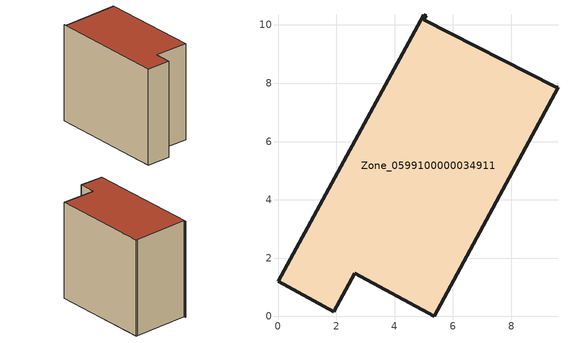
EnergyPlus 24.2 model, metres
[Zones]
Zone_0599100000034911
 floor ground (C_G): 5,10.18 9.51,7.88 9.6,7.86 5.36,0 2.64,1.49 1.92,0.17 0,1.21 5,10.36 5.08,10.31 z0
 wall outside (C_F): 5,10.36 0,1.21 1.92,0.17 2.64,1.49 5.36,0 9.6,7.86 9.51,7.88 5,10.18 5.08,10.31 5,10.36 z0:8.63
 roof outside (C_R): 5,10.18 5.08,10.31 5,10.36 0,1.21 1.92,0.17 2.64,1.49 5.36,0 9.6,7.86 9.51,7.88 z8.63
[BUILDING]
Pand.0599100000034911: North Axis=0; Terrain=City; Loads Convergence Tolerance Value=0.04; Temperature Convergence Tolerance Value=0.4; Solar Distribution=FullExterior; Maximum Number of Warmup Days=25; Minimum Number of Warmup Days=1
[Site:Location]
Rotterdam.The.Hague.AP_ZH_NLD Design_Conditions: Latitude=51.96; Longitude=4.45; Time Zone=1; Elevation=-4.5
[SITE:GROUNDTEMPERATURE:BUILDINGSURFACE]
18, 18, 18, 18, 18, 18, 18, 18, 18, 18, 18, 18
[MATERIAL] Thermal Absorptance=0.9; Solar Absorptance=0.7; Visible Absorptance=0.7
Name | Roughness | Thickness | Conductivity | Density | Specific Heat
G.TI.1975-1991 | MediumSmooth | 0.15 | 0.288461 | 540 | 1210
F.TI.1975-1991 | Rough | 0.3 | 0.230769 | 1920 | 840
R.TI.1975-1991 | MediumRough | 0.2 | 0.153846 | 1500 | 1000
[CONSTRUCTION]
C_G: G.TI.1975-1991
C_F: F.TI.1975-1991
C_R: R.TI.1975-1991
[ZONE]
Zone_0599100000034911: Type=1; Multiplier=1; Ceiling Height=Autocalculate; Volume=Autocalculate; Floor Area=autocalculate; Part of Total Floor Area=Yes
[ZONEINFILTRATION:DESIGNFLOWRATE]
Infil_Zone_0599100000034911: Zone or ZoneList or Space or SpaceList=Zone_0599100000034911; Schedule=AlwaysOn; Design Flow Rate Calculation Method=Flow/Area; Flow Rate per Floor Area=0.003; Constant Term Coefficient=1; Temperature Term Coefficient=0; Velocity Term Coefficient=0; Velocity Squared Term Coefficient=0
[HVACTEMPLATE:ZONE:IDEALLOADSAIRSYSTEM]
Zone_0599100000034911: Maximum Heating Supply Air Temperature=50; Minimum Cooling Supply Air Temperature=13; Maximum Heating Supply Air Humidity Ratio=0.0156; Minimum Cooling Supply Air Humidity Ratio=0.0077; Heating Limit=NoLimit; Cooling Limit=NoLimit; Dehumidification Control Type=ConstantSensibleHeatRatio; Cooling Sensible Heat Ratio=0.7; Dehumidification Setpoint=60; Humidification Control Type=None; Humidification Setpoint=30; Outdoor Air Method=None; Outdoor Air Flow Rate per Person=0.00944; Outdoor Air Flow Rate per Zone Floor Area=0; Outdoor Air Flow Rate per Zone=0; Demand Controlled Ventilation Type=None; Outdoor Air Economizer Type=NoEconomizer; Heat Recovery Type=None; Sensible Heat Recovery Effectiveness=0.7; Latent Heat Recovery Effectiveness=0.65
[ZONECONTROL:THERMOSTAT]
ThermostatControl_Zone_0599100000034911: Zone or ZoneList=Zone_0599100000034911; Control Type Schedule=DualSetpointControlType; Control 1=Thermostat_Zone_0599100000034911; Temperature Difference Between Cutout And Setpoint=0
[THERMOSTATSETPOINT:DUALSETPOINT]
Thermostat_Zone_0599100000034911: Heating Setpoint Temperature Schedule=HeatingSetpoint_Zone_0599100000034911; Cooling Setpoint Temperature Schedule=CoolingSetpoint_Zone_0599100000034911
[SCHEDULE:COMPACT]
HeatingSetpoint_Zone_0599100000034911: Through: 12/31, For: AllDays, Until: 24:00, 21
CoolingSetpoint_Zone_0599100000034911: Through: 12/31, For: AllDays, Until: 24:00, 24
DualSetpointControlType: Through: 12/31, For: AllDays, Until: 24:00, 4
AlwaysOn: Through: 12/31, For: AllDays, Until: 24:00, 1
